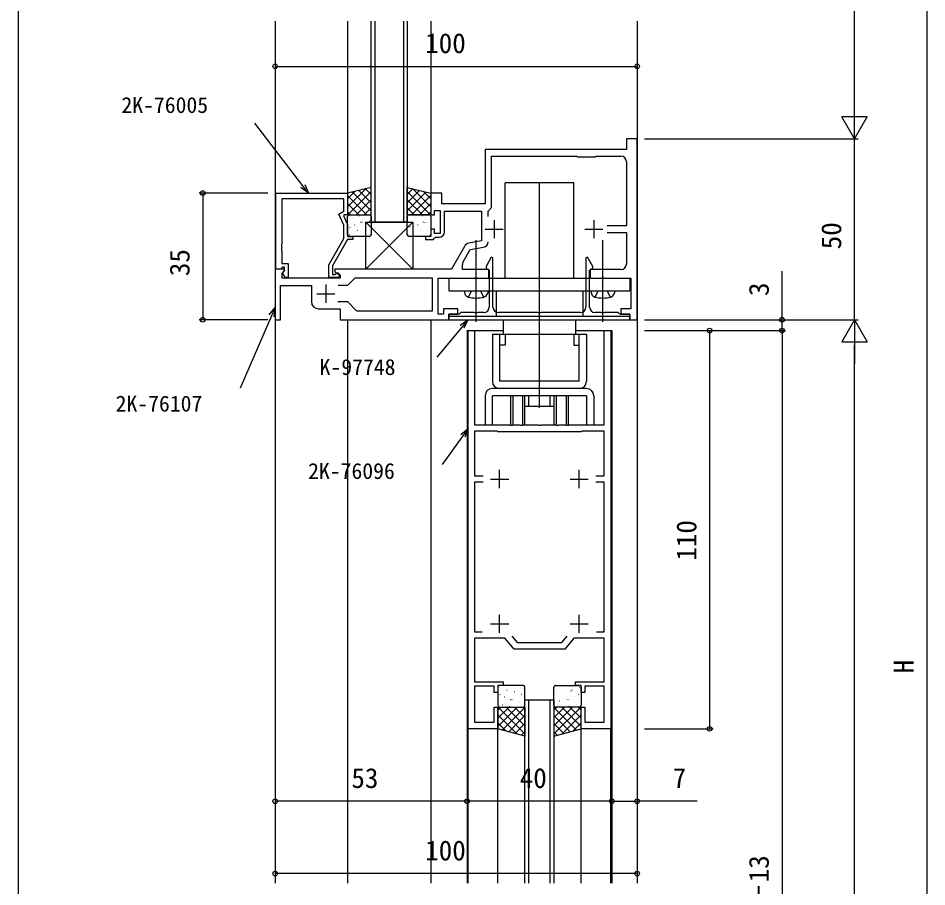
# Model space of a CAD drawing. Units: millimetres, scale not verified. Extents: x -437 to 438, y -344 to 341.
# Drawn here: x -436.7 to -185.7, y -80.3 to 159.6 of the extents above; entities that cross this region are included whole.
import ezdxf
from ezdxf.enums import TextEntityAlignment as Align

# ---------------------------------------------------------------- set-up
doc = ezdxf.new("R2010")
doc.units = ezdxf.units.MM
doc.header["$LTSCALE"] = 2
for name, color, linetype in [('0-2_YKK_11', 7, 'Continuous'), ('0-3_YKK_12', 2, 'Continuous'), ('0-4_YKK_13', 4, 'Continuous'), ('0-6_YKK_D', 6, 'Continuous'), ('0-7_YKK_ZWAK', 7, 'Continuous')]:
    doc.layers.add(name, color=color, linetype=linetype)
doc.styles.add('ＭＳ ゴシック', font='')
doc.styles.get('ＭＳ ゴシック').set_extended_font_data('MS Gothic')

msp = doc.modelspace()

# ---------------------------------------------------------------- linework, layer by layer
at = {"layer": '0-2_YKK_11'}
for p, q in [((-305.216, 103.8), (-305.216, 98.8)), ((-277.716, 103.8), (-277.716, 98.8)), ((-307.716, 101.3), (-302.716, 101.3)), ((-280.216, 101.3), (-275.216, 101.3)), ((-351.716, 86), (-351.716, 81)), ((-354.216, 83.5), (-349.216, 83.5)), ((-303.716, 29.8), (-303.716, 34.8)), ((-281.716, 29.8), (-281.716, 34.8)), ((-306.216, 32.3), (-301.216, 32.3)), ((-284.216, 32.3), (-279.216, 32.3)), ((-303.716, -10.2), (-303.716, -5.2)), ((-281.716, -10.2), (-281.716, -5.2)), ((-306.216, -7.7), (-301.216, -7.7)), ((-284.216, -7.7), (-279.216, -7.7))]:
    msp.add_line(p, q, dxfattribs=at)
for points in [[(-270.216, 90.2), (-278.716, 90.2), (-278.716, 87.8), (-275.674, 87.8), (-275.491, 87.92), (-274.941, 87.92), (-274.757, 87.8), (-267.516, 87.8), (-267.516, 79.3), (-270.216, 79.3), (-270.216, 77.8), (-267.716, 77.8), (-267.716, 76.3), (-265.716, 76.3), (-265.716, 126.3), (-268.716, 126.3), (-268.716, 123.3), (-307.716, 123.3), (-307.716, 108.3), (-319.716, 108.3), (-319.716, 111.3), (-322.716, 111.3), (-322.716, 105.3), (-321.716, 105.3), (-321.716, 106.5), (-320.116, 106.5), (-320.116, 100.1), (-321.716, 100.1), (-321.716, 101.3), (-322.716, 101.3), (-322.716, 99.3), (-324.216, 99.3), (-324.216, 98.5), (-322.016, 98.5), (-321.716, 98.8), (-321.416, 99.1), (-320.416, 99.1)], [(-306.916, 104.8), (-306.916, 106.3), (-305.916, 107.3), (-305.916, 121.5), (-282.416, 121.5), (-282.216, 121.3), (-277.216, 121.3), (-277.016, 121.5), (-270.216, 121.5)], [(-268.716, 120), (-268.716, 102.2), (-274.017, 102.2)], [(-365.516, 90.3), (-365.516, 111.3), (-345.716, 111.3), (-345.716, 105.3), (-346.716, 105.3), (-346.716, 104.8), (-345.716, 102.655), (-345.716, 99.3), (-344.216, 99.3), (-344.216, 98.5), (-345.716, 98.5), (-349.916, 91.225), (-349.916, 88.8), (-349.264, 88.8), (-349.015, 88.933)], [(-348.516, 88), (-350.916, 88), (-350.916, 91.493), (-346.716, 98.768), (-346.716, 102.434), (-348.136, 105.48), (-346.716, 106.3), (-346.716, 109.67), (-363.886, 109.67), (-363.886, 97.258), (-364.006, 97.075), (-364.006, 96.525), (-363.886, 96.342), (-363.886, 96.258), (-364.006, 96.075), (-364.006, 95.525), (-363.886, 95.342), (-363.886, 91.8), (-362.116, 91.8), (-362.116, 88), (-362.939, 88), (-363.689, 89.3), (-363.116, 89.874), (-363.116, 90.8), (-363.686, 90.8), (-363.886, 90.6), (-364.186, 90.3), (-365.516, 90.3)], [(-318.916, 100.6), (-318.916, 106.3), (-308.716, 106.3), (-308.716, 98.058), (-312.184, 97.447)], [(-274.017, 100.4), (-268.716, 100.4), (-268.716, 91.7)], [(-313.434, 96.567), (-317.016, 90.3), (-349.216, 90.3), (-349.216, 89.5), (-347.716, 88.634), (-347.716, 87.8), (-363.816, 87.8), (-363.816, 89.176), (-363.079, 89.912), (-363.24, 90.3), (-365.716, 90.3), (-365.716, 76.3), (-364.216, 76.3), (-364.216, 85.8), (-355.716, 85.8), (-355.716, 81.3)], [(-313.818, 92.268), (-311.872, 95.674), (-308.155, 96.329)], [(-305.566, 79.8), (-305.566, 93.43), (-306.01, 93.549), (-307.466, 91.029), (-307.466, 90.52), (-306.566, 90), (-306.566, 79.8)], [(-278.866, 79.8), (-278.866, 90), (-277.966, 90.52), (-277.966, 91.029), (-279.421, 93.549), (-279.866, 93.43), (-279.866, 79.8)], [(-353.716, 79.3), (-347.716, 79.3), (-347.716, 76.3), (-317.716, 76.3), (-317.716, 77.8), (-315.216, 77.8), (-315.216, 79.3), (-319.216, 79.3), (-319.216, 77.8), (-320.716, 77.8), (-320.716, 87.8), (-310.674, 87.8), (-310.491, 87.92), (-309.941, 87.92), (-309.757, 87.8), (-306.716, 87.8), (-306.716, 90.2), (-314.016, 90.2), (-314.016, 91.524)], [(-348.441, 81.3), (-345.716, 81.3), (-343.216, 78.8), (-322.216, 78.8), (-322.216, 87.8), (-343.716, 87.8), (-345.716, 85.8), (-348.341, 85.8)], [(-317.716, 76.3), (-267.716, 76.3), (-267.716, 77.8), (-270.516, 77.8), (-270.716, 78), (-271.016, 78.3), (-274.757, 78.3), (-274.941, 78.18), (-275.491, 78.18), (-275.674, 78.3), (-277.366, 78.3)], [(-308.066, 78.3), (-309.757, 78.3), (-309.941, 78.18), (-310.491, 78.18), (-310.674, 78.3), (-314.416, 78.3), (-314.716, 78), (-314.916, 77.8), (-317.716, 77.8), (-317.716, 76.3)], [(-281.366, 78.3), (-292.257, 78.3), (-292.441, 78.18), (-292.991, 78.18), (-293.174, 78.3), (-304.066, 78.3)], [(-312.416, -36.7), (-312.416, 73.3), (-310.616, 73.3), (-310.616, 47.3), (-300.924, 47.3), (-300.741, 47.18), (-300.191, 47.18), (-300.007, 47.3), (-298.174, 47.3), (-297.991, 47.18), (-297.441, 47.18), (-297.257, 47.3), (-293.174, 47.3), (-292.991, 47.18), (-292.441, 47.18), (-292.257, 47.3), (-288.174, 47.3), (-287.991, 47.18), (-287.441, 47.18), (-287.257, 47.3), (-285.424, 47.3), (-285.241, 47.18), (-284.691, 47.18), (-284.507, 47.3), (-274.816, 47.3), (-274.816, 73.3), (-273.016, 73.3), (-273.016, -36.7), (-281.216, -36.7), (-281.216, -30.7), (-280.216, -30.7), (-280.216, -34.9), (-274.816, -34.9), (-274.816, -24.9), (-280.216, -24.9), (-280.216, -26.7), (-281.216, -26.7), (-281.216, -24.7), (-282.716, -24.7), (-282.716, -23.7)], [(-277.145, 33.2), (-274.816, 33.2), (-274.816, 45.5), (-281.016, 45.5), (-281.216, 45.3), (-304.216, 45.3), (-304.416, 45.5), (-310.616, 45.5), (-310.616, 33.2), (-308.286, 33.2)], [(-308.286, 31.4), (-310.616, 31.4), (-310.616, -9.9), (-308.518, -9.9)], [(-276.913, -9.9), (-274.816, -9.9), (-274.816, 31.4), (-277.145, 31.4)], [(-282.716, -23.7), (-274.816, -23.7), (-274.816, -11.7), (-283.198, -11.7), (-285.716, -14.7), (-299.716, -14.7), (-302.233, -11.7), (-310.616, -11.7), (-310.616, -23.7), (-302.716, -23.7), (-302.716, -24.7), (-304.216, -24.7), (-304.216, -26.7), (-305.216, -26.7), (-305.216, -24.9), (-310.616, -24.9), (-310.616, -34.9), (-305.216, -34.9), (-305.216, -30.7), (-304.216, -30.7), (-304.216, -36.7), (-312.416, -36.7)], [(-300.378, -11.111), (-298.876, -12.9), (-286.555, -12.9), (-285.053, -11.111)]]:
    msp.add_lwpolyline(points, dxfattribs=at)
for centre, radius, start, end in [((-270.216, 120), 1.5, 0.00001, 89.99999), ((-320.416, 100.6), 1.5, 270.00001, 359.99999), ((-311.872, 95.674), 1.8, 100.00001, 150.25511), ((-308.416, 97.806), 1.5, 280, 359.81456), ((-312.516, 91.524), 1.5, 150.25515, 180.00003), ((-270.216, 91.7), 1.5, 270.00001, 359.99999), ((-348.516, 88.6), 0.6, 270.00003, 146.25104), ((-353.716, 81.3), 2, 180.00001, 269.99999), ((-308.066, 79.8), 1.5, 269.99999, 359.9994), ((-304.066, 79.8), 1.5, 180.00001, 269.99999), ((-281.366, 79.8), 1.5, 270.00001, 359.99999), ((-277.366, 79.8), 1.5, 180.00058, 269.99999)]:
    msp.add_arc(centre, radius, start, end, dxfattribs=at)
at = {"layer": '0-3_YKK_12'}
for p, q in [((-365.716, 158.8), (-365.716, -79.368)), ((-345.716, 158.8), (-345.716, 111.3)), ((-339.216, 103.3), (-339.216, 158.8)), ((-338.216, 158.8), (-338.216, 103.3)), ((-330.216, 103.3), (-330.216, 158.8)), ((-329.216, 158.8), (-329.216, 103.3)), ((-322.716, 158.8), (-322.716, 111.3)), ((-265.716, 158.8), (-265.716, -79.368)), ((-329.216, 103.3), (-339.216, 103.3)), ((-345.716, 76.3), (-345.716, -79.368)), ((-322.716, 76.3), (-322.716, -79.368)), ((-312.766, 73.299), (-310.666, 73.299)), ((-312.716, 73.3), (-312.716, -79.368)), ((-312.716, 73.3), (-302.767, 73.3)), ((-282.767, 73.3), (-272.716, 73.3)), ((-272.716, 73.3), (-272.716, -79.368)), ((-296.715, -79.368), (-296.715, -28.7)), ((-295.715, -28.7), (-295.715, -79.368)), ((-289.715, -79.368), (-289.715, -28.7)), ((-312.415, -79.368), (-312.415, -36.7)), ((-304.215, -79.368), (-304.215, -36.7)), ((-281.215, -79.368), (-281.215, -36.7)), ((-272.965, -79.368), (-272.965, -36.7))]:
    msp.add_line(p, q, dxfattribs=at)
msp.add_lwpolyline([(-296.715, -28.7), (-288.715, -28.7), (-288.715, -79.368)], dxfattribs=at)
at = {"layer": '0-4_YKK_13'}
for p, q in [((-283.216, 114.096), (-302.216, 114.096)), ((-302.216, 87.796), (-302.216, 114.096)), ((-292.716, 51.995), (-292.716, 114.096)), ((-283.216, 87.796), (-283.216, 114.096)), ((-340.707, 112.456), (-345.716, 107.447)), ((-343.625, 111.782), (-345.716, 109.692)), ((-345.716, 110.634), (-340.381, 105.3)), ((-339.216, 111.702), (-345.617, 105.3)), ((-344.432, 111.596), (-339.216, 106.379)), ((-342.608, 112.017), (-339.216, 108.624)), ((-340.784, 112.438), (-339.216, 110.87)), ((-327.647, 112.438), (-329.216, 110.87)), ((-325.823, 112.017), (-329.216, 108.624)), ((-329.216, 111.702), (-322.814, 105.3)), ((-323.999, 111.596), (-329.216, 106.379)), ((-322.716, 110.634), (-328.05, 105.3)), ((-327.725, 112.456), (-322.716, 107.447)), ((-324.806, 111.782), (-322.716, 109.692)), ((-345.716, 108.389), (-342.626, 105.3)), ((-339.216, 109.457), (-343.372, 105.3)), ((-329.216, 109.457), (-325.059, 105.3)), ((-322.716, 108.389), (-325.805, 105.3)), ((-345.716, 106.144), (-344.871, 105.3)), ((-339.216, 107.212), (-341.127, 105.3)), ((-329.216, 107.212), (-327.304, 105.3)), ((-322.716, 106.144), (-323.56, 105.3)), ((-345.716, 99.8), (-345.716, 104.8)), ((-345.216, 105.3), (-339.716, 105.3)), ((-344.908, 103.223), (-344.901, 103.215)), ((-344.481, 104.679), (-344.437, 104.655)), ((-343.089, 105.205), (-343.082, 105.198)), ((-342.405, 105.112), (-342.361, 105.088)), ((-342.19, 103.333), (-342.143, 103.245)), ((-341.813, 103.222), (-341.769, 103.198)), ((-341.147, 103.038), (-341.14, 103.03)), ((-340.716, 103.299), (-327.716, 90.3)), ((-327.716, 103.299), (-340.716, 90.3)), ((-339.737, 103.654), (-339.693, 103.63)), ((-339.216, 104.8), (-339.216, 99.8)), ((-329.216, 99.8), (-329.216, 104.8)), ((-329.106, 103.945), (-329.062, 103.921)), ((-328.716, 105.3), (-323.216, 105.3)), ((-327.508, 103.223), (-327.501, 103.215)), ((-327.081, 104.679), (-327.037, 104.655)), ((-325.689, 105.205), (-325.682, 105.198)), ((-325.005, 105.112), (-324.961, 105.088)), ((-324.79, 103.333), (-324.743, 103.245)), ((-324.413, 103.222), (-324.369, 103.198)), ((-323.747, 103.038), (-323.74, 103.03)), ((-322.716, 104.8), (-322.716, 99.8)), ((-345.079, 101.808), (-345.033, 101.72)), ((-343.838, 102.488), (-343.794, 102.464)), ((-343.247, 100.598), (-343.203, 100.574)), ((-342.933, 101.018), (-342.926, 101.01)), ((-341.17, 101.03), (-341.126, 101.006)), ((-328.515, 102.055), (-328.471, 102.031)), ((-327.679, 101.808), (-327.633, 101.72)), ((-326.438, 102.488), (-326.394, 102.464)), ((-325.847, 100.598), (-325.803, 100.574)), ((-325.533, 101.018), (-325.526, 101.01)), ((-323.77, 101.03), (-323.726, 101.006)), ((-345.271, 99.864), (-345.228, 99.84)), ((-339.716, 99.3), (-345.216, 99.3)), ((-323.216, 99.3), (-328.716, 99.3)), ((-327.871, 99.864), (-327.828, 99.84)), ((-310.215, 75.696), (-310.215, 98.296)), ((-275.215, 75.696), (-275.215, 98.296)), ((-317.715, 87.796), (-306.565, 87.796)), ((-317.715, 87.796), (-317.715, 84.296)), ((-306.565, 87.796), (-278.865, 87.796)), ((-278.865, 87.796), (-267.715, 87.796)), ((-267.715, 87.796), (-267.715, 84.296)), ((-317.715, 84.296), (-306.565, 84.296)), ((-313.554, 84.296), (-313.338, 83.489)), ((-312.315, 82.544), (-311.46, 84.296)), ((-308.115, 82.544), (-308.969, 84.296)), ((-306.876, 84.296), (-307.092, 83.489)), ((-306.565, 84.296), (-278.865, 84.296)), ((-304.716, 84.296), (-304.716, 77.296)), ((-280.716, 84.296), (-280.716, 77.296)), ((-278.865, 84.296), (-267.715, 84.296)), ((-278.554, 84.296), (-278.338, 83.489)), ((-277.315, 82.544), (-276.46, 84.296)), ((-273.115, 82.544), (-273.969, 84.296)), ((-271.876, 84.296), (-272.092, 83.489)), ((-317.717, 77.296), (-267.715, 77.296)), ((-317.716, 77.296), (-317.716, 76.296)), ((-317.716, 76.296), (-267.716, 76.296)), ((-304.716, 76.3), (-304.716, 76.296)), ((-302.716, 76.296), (-302.716, 72.296)), ((-282.716, 76.296), (-282.716, 72.296)), ((-280.716, 76.3), (-280.716, 76.296)), ((-267.716, 77.296), (-267.716, 76.296)), ((-305.716, 72.296), (-279.716, 72.296)), ((-305.716, 72.296), (-305.716, 59.296)), ((-303.716, 72.296), (-303.716, 59.296)), ((-302.216, 72.296), (-302.216, 69.296)), ((-283.216, 72.296), (-283.216, 69.296)), ((-281.716, 59.296), (-281.716, 72.296)), ((-279.716, 72.296), (-279.716, 59.296)), ((-302.216, 69.296), (-303.716, 69.296)), ((-283.216, 69.296), (-281.716, 69.296)), ((-281.716, 59.296), (-303.716, 59.296)), ((-307.716, 55.296), (-307.716, 47.296)), ((-279.716, 57.296), (-305.716, 57.296)), ((-305.716, 47.296), (-305.716, 55.296)), ((-279.716, 55.296), (-305.716, 55.296)), ((-296.716, 55.296), (-300.716, 55.296)), ((-300.716, 55.296), (-300.716, 47.296)), ((-300.059, 55.296), (-300.059, 47.296)), ((-297.373, 55.296), (-297.373, 47.296)), ((-296.716, 47.296), (-296.716, 55.296)), ((-295.716, 55.296), (-295.716, 52.296)), ((-289.716, 52.296), (-289.716, 55.296)), ((-284.716, 55.296), (-288.716, 55.296)), ((-288.716, 55.296), (-288.716, 47.296)), ((-288.059, 55.296), (-288.059, 47.296)), ((-285.373, 55.296), (-285.373, 47.296)), ((-284.716, 47.296), (-284.716, 55.296)), ((-279.716, 55.296), (-279.716, 47.296)), ((-277.716, 55.296), (-277.716, 47.296)), ((-288.716, 52.296), (-296.716, 52.296)), ((-297.215, -24.7), (-303.715, -24.7)), ((-297.001, -24.973), (-296.957, -24.949)), ((-288.429, -24.973), (-288.473, -24.949)), ((-288.216, -24.7), (-281.716, -24.7)), ((-304.215, -25.2), (-304.215, -30.2)), ((-303.771, -25.264), (-303.727, -25.24)), ((-303.579, -27.208), (-303.532, -27.12)), ((-301.746, -25.998), (-301.702, -25.974)), ((-301.432, -26.418), (-301.425, -26.41)), ((-299.669, -26.43), (-299.625, -26.406)), ((-297.644, -27.164), (-297.6, -27.14)), ((-297.438, -25.972), (-297.431, -25.965)), ((-296.715, -30.2), (-296.715, -25.2)), ((-288.716, -30.2), (-288.716, -25.2)), ((-287.993, -25.972), (-287.999, -25.965)), ((-287.786, -27.164), (-287.83, -27.14)), ((-285.761, -26.43), (-285.805, -26.406)), ((-283.998, -26.418), (-284.005, -26.41)), ((-283.685, -25.998), (-283.728, -25.974)), ((-281.852, -27.208), (-281.899, -27.12)), ((-281.66, -25.264), (-281.704, -25.24)), ((-281.216, -25.2), (-281.216, -30.2)), ((-303.407, -28.623), (-303.4, -28.615)), ((-302.98, -30.079), (-302.936, -30.055)), ((-302.337, -27.888), (-302.293, -27.864)), ((-300.689, -28.733), (-300.642, -28.645)), ((-300.312, -28.622), (-300.268, -28.598)), ((-299.646, -28.438), (-299.639, -28.43)), ((-298.236, -29.054), (-298.192, -29.03)), ((-287.195, -29.054), (-287.238, -29.03)), ((-285.784, -28.438), (-285.791, -28.43)), ((-285.118, -28.622), (-285.162, -28.598)), ((-284.741, -28.733), (-284.788, -28.645)), ((-283.093, -27.888), (-283.137, -27.864)), ((-282.45, -30.079), (-282.494, -30.055)), ((-282.023, -28.623), (-282.03, -28.615)), ((-304.215, -31.544), (-303.37, -30.7)), ((-304.215, -33.789), (-301.125, -30.7)), ((-304.215, -36.034), (-298.88, -30.7)), ((-296.715, -38.102), (-304.117, -30.7)), ((-303.715, -30.7), (-297.215, -30.7)), ((-302.968, -37.033), (-296.715, -30.779)), ((-296.715, -35.857), (-301.871, -30.7)), ((-301.588, -30.605), (-301.581, -30.598)), ((-300.904, -30.512), (-300.86, -30.488)), ((-296.715, -33.612), (-299.626, -30.7)), ((-297.593, -30.16), (-297.587, -30.152)), ((-296.715, -31.367), (-297.381, -30.7)), ((-288.716, -31.367), (-288.049, -30.7)), ((-288.716, -33.612), (-285.804, -30.7)), ((-288.716, -35.857), (-283.559, -30.7)), ((-288.716, -38.102), (-281.314, -30.7)), ((-282.463, -37.033), (-288.716, -30.779)), ((-281.716, -30.7), (-288.216, -30.7)), ((-287.837, -30.16), (-287.844, -30.152)), ((-281.216, -36.034), (-286.55, -30.7)), ((-284.527, -30.512), (-284.571, -30.488)), ((-281.216, -33.789), (-284.305, -30.7)), ((-283.843, -30.605), (-283.849, -30.598)), ((-281.216, -31.544), (-282.06, -30.7)), ((-298.96, -38.101), (-304.215, -32.847)), ((-302.022, -37.285), (-304.215, -35.092)), ((-301.195, -37.505), (-296.715, -33.024)), ((-284.235, -37.505), (-288.716, -33.024)), ((-286.47, -38.101), (-281.216, -32.847)), ((-283.408, -37.285), (-281.216, -35.092)), ((-299.423, -37.978), (-296.715, -35.27)), ((-297.651, -38.45), (-296.715, -37.515)), ((-286.007, -37.978), (-288.716, -35.27)), ((-287.78, -38.45), (-288.716, -37.515))]:
    msp.add_line(p, q, dxfattribs=at)
for points in [[(-339.216, 112.8), (-345.716, 111.3), (-345.716, 105.3), (-339.216, 105.3)], [(-329.216, 112.8), (-322.716, 111.3), (-322.716, 105.3), (-329.216, 105.3)], [(-340.716, 103.299), (-327.716, 103.299), (-327.716, 90.3), (-340.716, 90.3)], [(-296.715, -38.7), (-304.215, -36.7), (-304.215, -30.7), (-296.715, -30.7)], [(-288.716, -38.7), (-281.216, -36.7), (-281.216, -30.7), (-288.716, -30.7)]]:
    msp.add_lwpolyline(points, close=True, dxfattribs=at)
for centre, radius, start, end in [((-345.216, 104.8), 0.5, 90, 180), ((-339.716, 104.8), 0.5, 0, 90), ((-328.716, 104.8), 0.5, 90, 180), ((-323.216, 104.8), 0.5, 0, 90), ((-345.216, 99.8), 0.5, 180, 270), ((-339.716, 99.8), 0.5, 270, 0), ((-328.716, 99.8), 0.5, 180, 270), ((-323.216, 99.8), 0.5, 270, 0), ((-312.082, 83.826), 1.3, 195, 255.9647), ((-308.347, 83.826), 1.3, 284.0353, 345), ((-277.082, 83.826), 1.3, 195, 255.9647), ((-273.347, 83.826), 1.3, 284.0353, 345), ((-310.215, 91.296), 9, 255.9647, 284.0353), ((-275.215, 91.296), 9, 255.9647, 284.0353), ((-303.716, 59.296), 2, 180, 270), ((-281.716, 59.296), 2, 270, 0), ((-305.716, 55.296), 2, 90, 180), ((-279.716, 55.296), 2, 0, 90), ((-303.715, -25.2), 0.5, 90, 180), ((-297.215, -25.2), 0.5, 0, 90), ((-288.216, -25.2), 0.5, 90, 180), ((-281.716, -25.2), 0.5, 0, 90), ((-303.715, -30.2), 0.5, 180, 270), ((-297.215, -30.2), 0.5, 270, 0), ((-288.216, -30.2), 0.5, 180, 270), ((-281.716, -30.2), 0.5, 270, 0)]:
    msp.add_arc(centre, radius, start, end, dxfattribs=at)
at = {"layer": '0-6_YKK_D'}
for p, q in [((-205.716, 133.3), (-205.716, 199.3)), ((-185.716, 199.3), (-185.716, -235.036)), ((-365.716, 146.3), (-265.716, 146.3)), ((-205.716, 126.3), (-205.716, 138.424)), ((-205.716, 126.3), (-209.216, 132.362)), ((-202.216, 132.362), (-209.216, 132.362)), ((-205.716, 126.3), (-202.216, 132.362)), ((-263.716, 126.3), (-204.716, 126.3)), ((-263.716, 126.3), (-204.716, 126.3)), ((-205.716, 76.3), (-205.716, 126.3)), ((-367.716, 111.3), (-386.716, 111.3)), ((-385.716, 111.3), (-385.716, 76.3)), ((-225.716, 76.3), (-225.716, 89.747)), ((-367.716, 76.3), (-386.716, 76.3)), ((-263.716, 76.3), (-224.716, 76.3)), ((-263.716, 76.3), (-204.716, 76.3)), ((-263.716, 76.3), (-204.716, 76.3)), ((-225.716, 73.3), (-225.716, 76.3)), ((-205.716, 76.3), (-209.216, 70.238)), ((-205.716, 76.3), (-202.216, 70.238)), ((-205.716, 76.3), (-205.716, 64.176)), ((-263.716, 73.3), (-244.716, 73.3)), ((-263.716, 73.3), (-224.716, 73.3)), ((-263.716, 73.3), (-224.716, 73.3)), ((-245.716, 73.3), (-245.716, -36.7)), ((-225.716, 73.3), (-225.716, 70.75)), ((-225.716, 73.3), (-225.716, -232.036)), ((-209.216, 70.238), (-202.216, 70.238)), ((-205.716, -235.036), (-205.716, 69.3)), ((-263.716, -36.7), (-244.716, -36.7)), ((-272.716, -56.7), (-265.716, -56.7)), ((-249.141, -56.7), (-265.716, -56.7)), ((-265.716, -76.7), (-365.716, -76.7))]:
    msp.add_line(p, q, dxfattribs=at)
for points in [[(-356.535, 111.3), (-358.058, 113.283), (-371.355, 130.6)], [(-357.526, 113.691), (-356.535, 111.3), (-358.589, 112.875)], [(-365.716, 79.67), (-366.716, 77.379), (-375.427, 57.423)], [(-367.33, 77.647), (-365.716, 79.67), (-366.102, 77.111)], [(-312.5, 76.3), (-314.092, 74.372), (-321.03, 65.967)], [(-314.608, 74.798), (-312.5, 76.3), (-313.575, 73.946)], [(-312.416, 46.272), (-313.885, 44.25), (-319.632, 36.343)], [(-314.427, 44.643), (-312.416, 46.272), (-313.343, 43.856)], [(-272.716, -56.7), (-312.716, -56.7), (-365.716, -56.7)]]:
    msp.add_lwpolyline(points, dxfattribs=at)
for centre in [(-365.716, 146.3), (-265.716, 146.3), (-385.716, 111.3), (-385.716, 76.3), (-225.716, 76.3), (-245.716, 73.3), (-225.716, 73.3), (-225.716, 73.3), (-245.716, -36.7), (-365.716, -56.7), (-312.716, -56.7), (-312.716, -56.7), (-272.716, -56.7), (-272.716, -56.7), (-265.716, -56.7), (-365.716, -76.7), (-265.716, -76.7)]:
    msp.add_circle(centre, 0.637, dxfattribs=at)
at = {"layer": '0-7_YKK_ZWAK'}
msp.add_line((-436.7, 306.3), (-436.7, -343.7), dxfattribs=at)

# ---------------------------------------------------------------- texts
at = {"layer": '0-6_YKK_D', "style": 'ＭＳ ゴシック'}
for s, height, p in [('100', 5.499, (-324.281, 148.3)), ('2K-76005', 4.399, (-408.173, 132.1)), ('K-97748', 4.399, (-353.428, 59.721)), ('2K-76107', 4.399, (-409.781, 49.62)), ('2K-76096', 4.399, (-356.608, 30.999)), ('53', 5.499, (-344.67, -54.7)), ('40', 5.499, (-298.17, -54.7)), ('7', 5.499, (-255.914, -54.7)), ('100', 5.499, (-324.281, -74.7))]:
    msp.add_text(s, height=height, dxfattribs=at).set_placement(p, align=Align.BOTTOM_LEFT)
for s, p in [('50', (-207.716, 95.76)), ('35', (-387.716, 88.345)), ('3', (-227.716, 82.846)), ('110', (-247.716, 9.735)), ('H', (-187.716, -21.362)), ('DH＝H1－13', (-227.716, -109.07))]:
    msp.add_text(s, height=5.499, rotation=90, dxfattribs=at).set_placement(p, align=Align.BOTTOM_LEFT)

doc.saveas('drawing.dxf')
